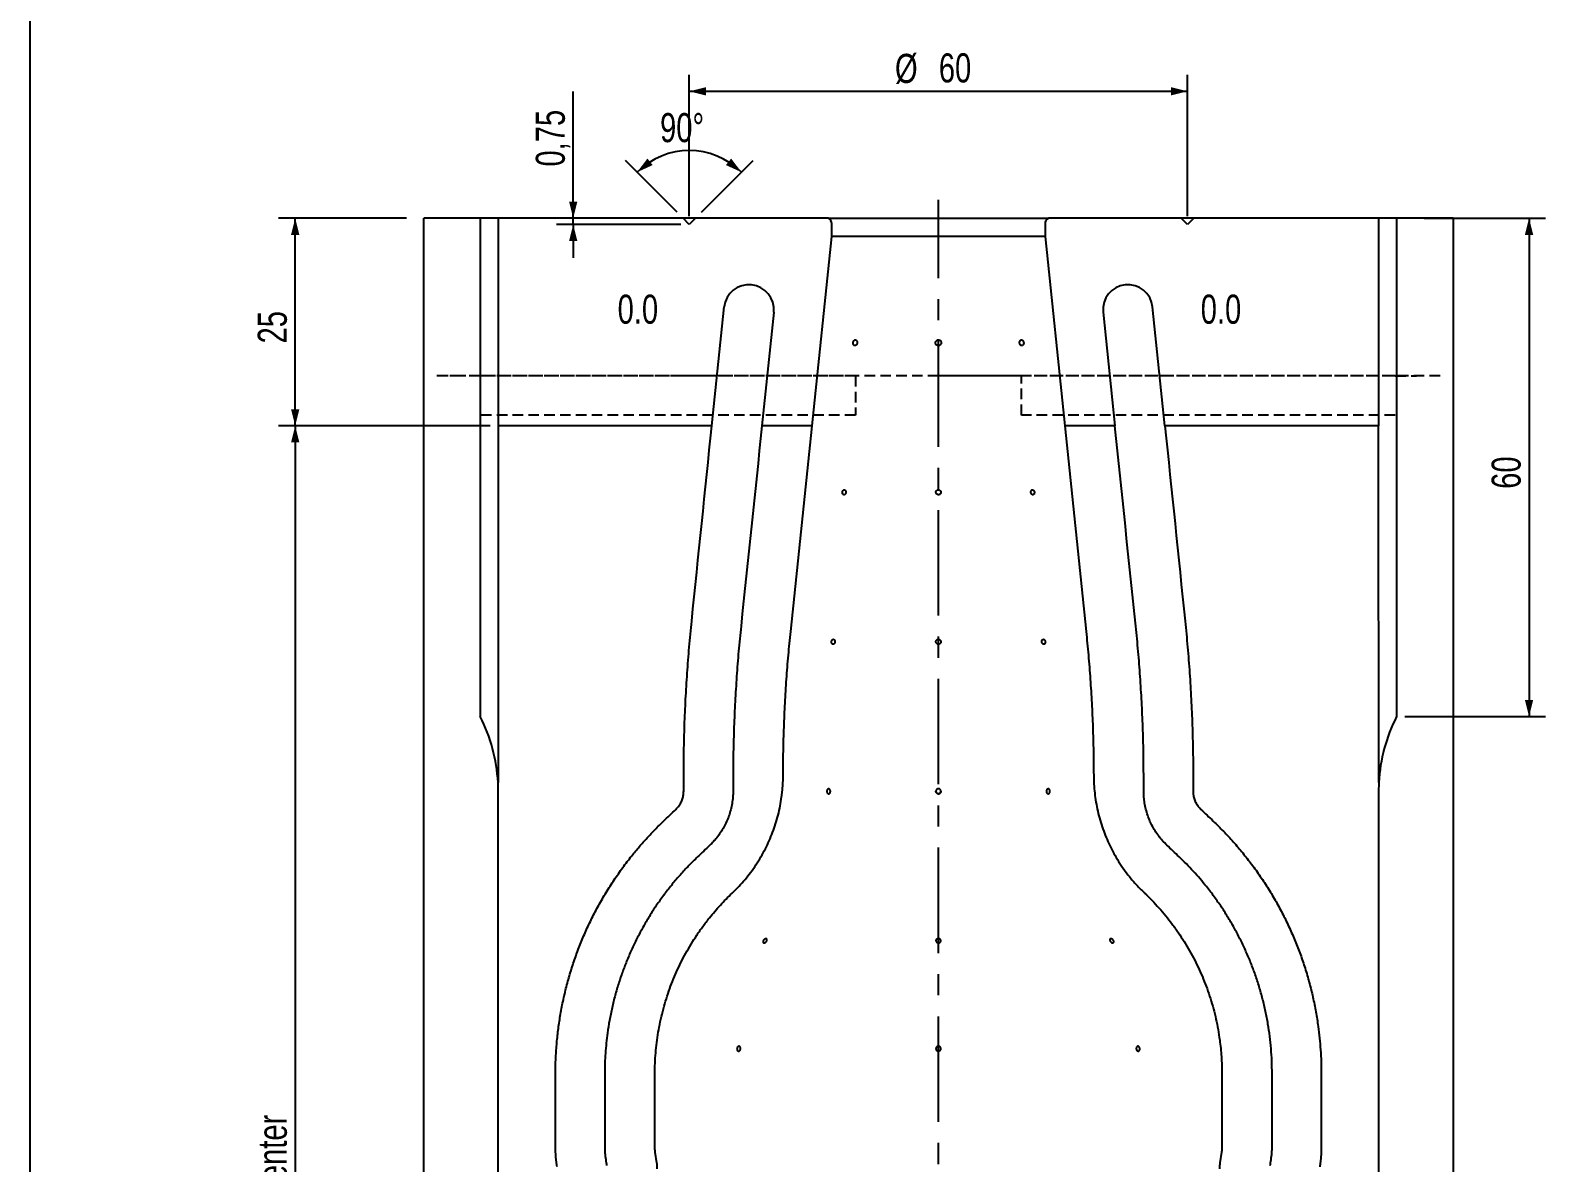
# Model space of a CAD drawing. Header units: millimetres. Extents: x 8 to 872, y 8 to 585.
# Drawn here: x 8 to 190.5, y 316.1 to 452.5 of the extents above; entities that cross this region are included whole.
import ezdxf

# ---------------------------------------------------------------- set-up
doc = ezdxf.new("R2010")
doc.units = ezdxf.units.MM
doc.linetypes.add('CENTERX2', pattern=[20.32, 12.7, -2.54, 2.54, -2.54])
doc.linetypes.add('HIDDEN', pattern=[1.905, 1.27, -0.635])
for name, color, linetype in [('CENTERLINE', 4, 'CENTERX2'), ('DIMENSIONS', 2, 'Continuous'), ('HIDDEN', 3, 'HIDDEN'), ('TEXT', 2, 'Continuous')]:
    doc.layers.add(name, color=color, linetype=linetype)
doc.layers.add('OUTLINE', color=7, linetype='Continuous', lineweight=25)
doc.styles.add('SLDTEXTSTYLE0', font='TXT', dxfattribs={"width": 0.75})
doc.dimstyles.new('SLDDIMSTYLE16', dxfattribs={"dimtxt": 3.5, "dimasz": 2, "dimexe": 0, "dimexo": 0.0625, "dimgap": 0.875, "dimtad": 1, "dimrnd": 1e-09, "dimdsep": 46, "dimtxsty": 'SLDTEXTSTYLE0', "dimsah": 1, "dimcen": 0.09, "dimadec": 0, "dimazin": 2, "dimtfac": 1, "dimtmove": 0, "dimatfit": 0, "dimfxl": 0, "dimfrac": 2, "dimtolj": 1, "dimtzin": 12, "dimarcsym": 0})
doc.dimstyles.new('SLDDIMSTYLE2', dxfattribs={"dimtxt": 3.5, "dimasz": 2, "dimexe": 0, "dimexo": 0.0625, "dimgap": 0.875, "dimtad": 1, "dimrnd": 1e-09, "dimzin": 12, "dimdsep": 46, "dimtxsty": 'SLDTEXTSTYLE0', "dimsah": 1, "dimcen": 0.09, "dimadec": 0, "dimazin": 3, "dimtfac": 1, "dimtofl": 0, "dimtmove": 0, "dimatfit": 3, "dimfxl": 0, "dimfrac": 2, "dimtolj": 1, "dimtzin": 12, "dimarcsym": 0})
doc.dimstyles.new('SLDDIMSTYLE8', dxfattribs={"dimtxt": 3.5, "dimasz": 2, "dimexe": 0, "dimexo": 0.0625, "dimgap": 0.875, "dimtad": 1, "dimdec": 4, "dimzin": 12, "dimdsep": 46, "dimtxsty": 'SLDTEXTSTYLE0', "dimsah": 1, "dimcen": 0.09, "dimazin": 3, "dimtfac": 1, "dimtofl": 0, "dimtmove": 0, "dimatfit": 3, "dimfxl": 0, "dimfrac": 2, "dimtolj": 1, "dimtzin": 12, "dimarcsym": 0})

# ---------------------------------------------------------------- blocks, each defined once
blk = doc.blocks.new('_D_50')
at = {"layer": 'DIMENSIONS'}
for p, q in [((63.36, 404.83), (37.9, 404.83)), ((39.9, 404.83), (39.9, 190.19)), ((63.36, 190.19), (37.9, 190.19))]:
    blk.add_line(p, q, dxfattribs=at)
for points in [[(39.9, 404.83), (39.4, 402.83), (40.4, 402.83)], [(39.9, 190.19), (40.4, 192.19), (39.4, 192.19)]]:
    blk.add_solid(points, dxfattribs=at)
at = {"layer": 'DIMENSIONS', "char_height": 3.5, "attachment_point": 1, "rotation": 90, "style": 'SLDTEXTSTYLE0'}
for s, insert in [('hollow mill 0.20+/-0.02 deep at center', (35.39, 263.45)), ('214,64', (35.39, 246.61))]:
    blk.add_mtext(s, dxfattribs=dict(at, insert=insert))
blk = doc.blocks.new('_D_51')
at = {"layer": 'DIMENSIONS'}
for p, q in [((53.31, 429.83), (37.9, 429.83)), ((39.9, 404.83), (39.9, 429.83)), ((61.73, 404.83), (37.9, 404.83))]:
    blk.add_line(p, q, dxfattribs=at)
for points in [[(39.9, 429.83), (39.4, 427.83), (40.4, 427.83)], [(39.9, 404.83), (40.4, 406.83), (39.4, 406.83)]]:
    blk.add_solid(points, dxfattribs=at)
at = {"layer": 'DIMENSIONS', "insert": (35.39, 414.75), "char_height": 3.5, "attachment_point": 1, "rotation": 90, "style": 'SLDTEXTSTYLE0'}
blk.add_mtext('25', dxfattribs=at)
blk = doc.blocks.new('_D_53')
at = {"layer": 'DIMENSIONS'}
for p, q in [((87.36, 430.08), (87.36, 447.11)), ((147.36, 430.08), (147.36, 447.11)), ((87.36, 445.11), (147.36, 445.11))]:
    blk.add_line(p, q, dxfattribs=at)
for points in [[(87.36, 445.11), (89.36, 444.61), (89.36, 445.61)], [(147.36, 445.11), (145.36, 445.61), (145.36, 444.61)]]:
    blk.add_solid(points, dxfattribs=at)
at = {"layer": 'DIMENSIONS', "char_height": 3.5, "attachment_point": 1, "style": 'SLDTEXTSTYLE0'}
for s, insert in [('%%c', (112.13, 449.62)), ('60', (117.41, 449.68))]:
    blk.add_mtext(s, dxfattribs=dict(at, insert=insert))
blk = doc.blocks.new('_D_54')
at = {"layer": 'DIMENSIONS'}
for p, q in [((73.38, 429.83), (73.38, 445.1)), ((86.36, 429.08), (71.38, 429.08)), ((73.38, 429.08), (73.38, 429.83)), ((73.38, 429.08), (73.38, 425.08))]:
    blk.add_line(p, q, dxfattribs=at)
for points in [[(73.38, 429.83), (73.88, 431.83), (72.88, 431.83)], [(73.38, 429.08), (72.88, 427.08), (73.88, 427.08)]]:
    blk.add_solid(points, dxfattribs=at)
at = {"layer": 'DIMENSIONS', "insert": (68.87, 436.05), "char_height": 3.5, "attachment_point": 1, "rotation": 90, "style": 'SLDTEXTSTYLE0'}
blk.add_mtext('0,75', dxfattribs=at)
blk = doc.blocks.new('_D_55')
at = {"layer": 'DIMENSIONS'}
for p, q in [((85.9, 430.54), (79.66, 436.79)), ((88.82, 430.54), (95.06, 436.79))]:
    blk.add_line(p, q, dxfattribs=at)
blk.add_arc((87.36, 429.08), 8.89, 45, 135, dxfattribs=at)
for points in [[(81.07, 435.37), (82.95, 436.23), (82.32, 437.01)], [(93.65, 435.37), (92.4, 437.01), (91.77, 436.23)]]:
    blk.add_solid(points, dxfattribs=at)
at = {"layer": 'DIMENSIONS', "insert": (83.84, 442.49), "char_height": 3.5, "attachment_point": 1, "style": 'SLDTEXTSTYLE0'}
blk.add_mtext('90°', dxfattribs=at)
blk = doc.blocks.new('_D_56')
at = {"layer": 'DIMENSIONS'}
for p, q in [((175.87, 429.83), (190.49, 429.83)), ((188.49, 429.83), (188.49, 369.83)), ((173.54, 369.83), (190.49, 369.83))]:
    blk.add_line(p, q, dxfattribs=at)
for points in [[(188.49, 429.83), (187.99, 427.83), (188.99, 427.83)], [(188.49, 369.83), (188.99, 371.83), (187.99, 371.83)]]:
    blk.add_solid(points, dxfattribs=at)
at = {"layer": 'DIMENSIONS', "insert": (183.98, 397.25), "char_height": 3.5, "attachment_point": 1, "rotation": 90, "style": 'SLDTEXTSTYLE0'}
blk.add_mtext('60', dxfattribs=at)

msp = doc.modelspace()

# ---------------------------------------------------------------- linework, layer by layer
at = {"layer": 'CENTERLINE'}
msp.add_line((117.35918, 158.46862), (117.35918, 432.05254), dxfattribs=at)
at = {"layer": 'HIDDEN'}
for p, q in [((117.35918, 410.83342), (56.94555, 410.83342)), ((59.79531, 410.83342), (56.94555, 410.83342)), ((62.34819, 410.83342), (59.79051, 410.83342)), ((107.35918, 410.83342), (62.34819, 410.83342)), ((89.62335, 410.83342), (85.08322, 410.83342)), ((107.35918, 410.83342), (107.35918, 406.13342)), ((117.35918, 410.83342), (107.35918, 410.83342)), ((177.77281, 410.83342), (117.35918, 410.83342)), ((127.35918, 410.83342), (117.35918, 410.83342)), ((127.35918, 406.13342), (127.35918, 410.83342)), ((172.37018, 410.83342), (127.35918, 410.83342)), ((172.37018, 410.83342), (174.92786, 410.83342)), ((177.77281, 410.83342), (174.92305, 410.83342)), ((107.35918, 406.13342), (62.34819, 406.13342)), ((172.37018, 406.13342), (127.35918, 406.13342))]:
    msp.add_line(p, q, dxfattribs=at)
at = {"layer": 'OUTLINE'}
for p, q in [((8, 8), (8, 585)), ((55.38411, 155.18876), (55.38411, 429.83342)), ((62.17536, 429.83342), (55.38411, 429.83342)), ((62.17536, 429.83342), (62.17536, 369.83342)), ((64.35918, 429.83342), (62.17536, 429.83342)), ((64.35918, 429.83342), (64.35918, 404.83342)), ((86.60918, 429.83342), (64.35918, 429.83342)), ((87.35918, 429.08342), (86.60918, 429.83342)), ((88.10918, 429.83342), (86.60918, 429.83342)), ((88.10918, 429.83342), (87.35918, 429.08342)), ((104.11376, 429.83342), (88.10918, 429.83342)), ((104.11376, 429.83342), (130.6046, 429.83342)), ((104.50918, 427.64326), (104.50918, 429.14326)), ((130.20918, 429.14326), (130.20918, 427.64326)), ((146.60918, 429.83342), (130.6046, 429.83342)), ((147.35918, 429.08342), (146.60918, 429.83342)), ((148.10918, 429.83342), (146.60918, 429.83342)), ((148.10918, 429.83342), (147.35918, 429.08342)), ((170.35918, 429.83342), (148.10918, 429.83342)), ((170.35918, 429.83342), (170.35918, 404.83342)), ((172.543, 429.83342), (170.35918, 429.83342)), ((172.543, 429.83342), (172.543, 369.83342)), ((179.33425, 429.83342), (172.543, 429.83342)), ((179.33425, 429.83342), (179.33425, 155.18876)), ((102.14036, 404.83342), (104.50918, 427.64326)), ((130.20918, 427.64326), (104.50918, 427.64326)), ((130.20918, 427.64326), (132.578, 404.83342)), ((90.07583, 404.83342), (91.56192, 419.1433)), ((97.52982, 418.52353), (96.10809, 404.83342)), ((137.18854, 418.52353), (138.61027, 404.83342)), ((144.64254, 404.83342), (143.15645, 419.1433)), ((90.07583, 404.83342), (64.35918, 404.83342)), ((102.14036, 404.83342), (96.10809, 404.83342)), ((99.57025, 380.08445), (102.14036, 404.83342)), ((132.578, 404.83342), (135.14811, 380.08445)), ((138.61027, 404.83342), (132.578, 404.83342)), ((170.35918, 404.83342), (144.64254, 404.83342)), ((64.35918, 360.74586), (64.32656, 361.8877)), ((170.3918, 361.8877), (170.35918, 360.74586)), ((64.35918, 224.27632), (64.35918, 360.74586)), ((170.35918, 360.74586), (170.35918, 224.27632)), ((92.51976, 348.5674), (92.59272, 348.63689)), ((142.12564, 348.63689), (142.1986, 348.5674)), ((83.20945, 318.11618), (83.20943, 326.84326)), ((151.50894, 326.84326), (151.50892, 318.11618)), ((83.45414, 316.11205), (83.26477, 317.37448)), ((151.4536, 317.37448), (151.26423, 316.11205))]:
    msp.add_line(p, q, dxfattribs=at)
for centre, radius, start, end in [((103.70918, 429.14326), 0.8, 0, 59.6203388), ((131.00918, 429.14326), 0.8, 120.3796612, 180), ((94.54587, 418.83342), 3, 354.0710419, 174.0710419), ((140.17249, 418.83342), 3, 5.9289581, 185.9289581), ((44.35918, 360.74586), 20, 3.2728978, 27.0249267), ((190.35918, 360.74586), 20, 152.9750733, 176.7271022)]:
    msp.add_arc(centre, radius, start, end, dxfattribs=at)
for centre, major_axis, ratio, start_param, end_param in [((15036.61662, 297.51109), (0, 41136.07923), 0.363970234, 1.568187365, 1.569231359), ((-11002.68988, 297.51109), (4600.12129, 41117.83556), 0.266296277, 4.744209897, 4.744781439), ((11166.58278, 297.51109), (4600.12129, 41117.83556), 0.266296277, 1.597970862, 1.598557397), ((-10931.86442, 297.51109), (-4600.12129, 41117.83556), 0.266296277, 4.684627911, 4.685214445), ((11237.40824, 297.51109), (-4600.12129, 41117.83556), 0.266296277, 1.538403868, 1.53897541), ((-14801.89826, 297.51109), (0, 41136.07923), 0.363970234, 4.713953948, 4.714997942), ((-10935.68251, 297.51109), (0, 41136.07923), 0.267949192, 4.713928558, 4.713968669), ((11115.00088, 297.51109), (0, 41136.07923), 0.267949192, 1.569216638, 1.569256749), ((-10880.28251, 297.51109), (0, 41136.07923), 0.267949192, 4.713928558, 4.713968669), ((11170.40088, 297.51109), (0, 41136.07923), 0.267949192, 1.569216638, 1.569256749), ((-15960.88506, 297.51109), (45492.85232, 40332.37761), 0.177868482, 4.911838834, 4.911873213), ((16195.60343, 297.51109), (45492.85232, -40332.37761), 0.177868482, 4.512904748, 4.512939126), ((16012.60586, 297.51109), (45492.85232, 40332.37761), 0.177868482, 1.767412616, 1.767446976), ((-15777.88749, 297.51109), (45492.85232, -40332.37761), 0.177868482, 1.374145678, 1.374180037), ((-10951.13251, 297.51109), (0, 41136.07923), 0.267949192, 4.712889881, 4.713102033), ((11099.55088, 297.51109), (0, 41136.07923), 0.267949192, 1.570083274, 1.570295426), ((-10864.83251, 297.51109), (0, 41136.07923), 0.267949192, 4.712889881, 4.713102033), ((11185.85088, 297.51109), (0, 41136.07923), 0.267949192, 1.570083274, 1.570295426), ((11225.83016, 297.51109), (-6640.75917, 41098.55189), 0.264535258, 1.527617265, 1.527634507), ((-10991.11179, 297.51109), (6640.75917, 41098.55189), 0.264535258, 4.7555508, 4.755568042)]:
    msp.add_ellipse(centre, major_axis=major_axis, ratio=ratio, start_param=start_param, end_param=end_param, dxfattribs=at)
for points, knots in [([(107.30662, 414.48529), (107.3348, 414.48913), (107.39115, 414.4968), (107.47058, 414.55665), (107.53444, 414.64485), (107.57552, 414.75508), (107.58883, 414.87397), (107.57288, 414.98839), (107.52964, 415.08534), (107.46432, 415.1539), (107.3846, 415.18625), (107.29967, 415.17871), (107.21906, 415.13218), (107.15159, 415.05191), (107.10451, 414.947), (107.08285, 414.82931), (107.08893, 414.71219), (107.12219, 414.60862), (107.1792, 414.53094), (107.24456, 414.49081), (107.28935, 414.48683), (107.30662, 414.48529)], [0, 0, 0, 0, 0.053677662, 0.107354898, 0.16104334, 0.214735839, 0.268419441, 0.322090814, 0.375768454, 0.429460652, 0.483152826, 0.536830732, 0.590502138, 0.644185192, 0.697877259, 0.751565674, 0.805240875, 0.858913105, 0.912601769, 0.966295915, 1, 1, 1, 1]), ([(117.59118, 414.57257), (117.61809, 414.60135), (117.6719, 414.6589), (117.71034, 414.7728), (117.71107, 414.89147), (117.67164, 415.00418), (117.59714, 415.09753), (117.49576, 415.16112), (117.37899, 415.18768), (117.26, 415.1742), (117.15221, 415.12222), (117.06772, 415.03765), (117.01608, 414.93004), (117.00313, 414.81158), (117.03031, 414.69565), (117.09455, 414.59527), (117.1886, 414.52174), (117.30201, 414.48316), (117.42142, 414.48437), (117.52126, 414.51849), (117.57172, 414.55752), (117.59118, 414.57257)], [0, 0, 0, 0, 0.05368825, 0.107380618, 0.161061711, 0.2147311, 0.268412986, 0.322105022, 0.375795331, 0.429471326, 0.483143778, 0.536827231, 0.5905226, 0.644209264, 0.697880311, 0.751556436, 0.805245534, 0.858938847, 0.912618994, 0.966290781, 1, 1, 1, 1]), ([(127.59554, 414.61983), (127.60767, 414.65307), (127.63194, 414.71956), (127.63455, 414.83862), (127.61123, 414.9554), (127.56232, 415.05893), (127.49362, 415.13693), (127.41234, 415.18069), (127.32747, 415.18518), (127.24854, 415.14994), (127.18464, 415.07894), (127.14329, 414.98026), (127.12952, 414.86503), (127.14502, 414.7463), (127.18799, 414.63745), (127.25335, 414.55067), (127.33335, 414.49574), (127.4188, 414.4787), (127.4995, 414.50187), (127.55971, 414.55377), (127.58557, 414.60143), (127.59554, 414.61983)], [0, 0, 0, 0, 0.053681923, 0.10736775, 0.161042042, 0.214713669, 0.268402805, 0.322096718, 0.37577967, 0.429450076, 0.483129854, 0.536819524, 0.590511728, 0.644188771, 0.697860455, 0.751545089, 0.805238304, 0.858925376, 0.912598851, 0.966272559, 1, 1, 1, 1]), ([(106.03229, 397.13181), (106.00825, 397.12851), (105.96015, 397.1219), (105.8935, 397.07038), (105.84036, 396.99454), (105.80631, 396.89988), (105.79507, 396.79795), (105.80787, 396.7), (105.8434, 396.61712), (105.89788, 396.5586), (105.96536, 396.53101), (106.03837, 396.53745), (106.10863, 396.57718), (106.16808, 396.64577), (106.20978, 396.73551), (106.22884, 396.83632), (106.22304, 396.93679), (106.19311, 397.02576), (106.14263, 397.09256), (106.0856, 397.12707), (106.04712, 397.13049), (106.03229, 397.13181)], [0, 0, 0, 0, 0.0536824181, 0.1073650211, 0.1610532171, 0.2147448564, 0.2684315543, 0.3221089344, 0.3757914185, 0.4294810047, 0.4831716776, 0.5368542016, 0.5905328595, 0.6442183365, 0.6979110302, 0.7516000545, 0.8052805671, 0.8589590875, 0.9126472755, 0.9663389747, 1, 1, 1, 1]), ([(117.5704, 396.62137), (117.59202, 396.6473), (117.63526, 396.69917), (117.66262, 396.79852), (117.65747, 396.90012), (117.61826, 396.99469), (117.54995, 397.07096), (117.46011, 397.12046), (117.35889, 397.13753), (117.25771, 397.12026), (117.16797, 397.07061), (117.09979, 396.99418), (117.06084, 396.89964), (117.05553, 396.79765), (117.08444, 396.69975), (117.14433, 396.61691), (117.22842, 396.55848), (117.32735, 396.53093), (117.42949, 396.53771), (117.51323, 396.57174), (117.55449, 396.60756), (117.5704, 396.62137)], [0, 0, 0, 0, 0.053687466, 0.107378205, 0.161059498, 0.214740699, 0.268424112, 0.322115177, 0.375803475, 0.429483538, 0.48316249, 0.536852082, 0.590544086, 0.64422813, 0.697907534, 0.751591373, 0.805281648, 0.85897135, 0.912653845, 0.966332425, 1, 1, 1, 1]), ([(128.90961, 396.7142), (128.91448, 396.74627), (128.92423, 396.81039), (128.90864, 396.91282), (128.87225, 397.00535), (128.81693, 397.07878), (128.74921, 397.12444), (128.67642, 397.13726), (128.60675, 397.11575), (128.54813, 397.06237), (128.50736, 396.98315), (128.48928, 396.88706), (128.49607, 396.78495), (128.52696, 396.68835), (128.57833, 396.60812), (128.64418, 396.55325), (128.71686, 396.52991), (128.78816, 396.5407), (128.84968, 396.58457), (128.89049, 396.64701), (128.90429, 396.69551), (128.90961, 396.7142)], [0, 0, 0, 0, 0.053681683, 0.107360355, 0.161039348, 0.214727061, 0.268417932, 0.322105773, 0.375785506, 0.429465831, 0.48315427, 0.536845375, 0.5905321, 0.644208018, 0.697891567, 0.751581937, 0.805273299, 0.8589547, 0.912632993, 0.966320787, 1, 1, 1, 1]), ([(86.68294, 362.49326), (86.6877, 363.53975), (86.6972, 365.6328), (86.78, 368.77143), (86.91273, 371.91105), (87.1018, 375.05058), (87.34104, 378.1896), (87.54629, 380.27821), (87.64891, 381.32248)], [0, 0, 0, 0, 0.166439995, 0.332892113, 0.499332105, 0.66621712, 0.833114964, 1, 1, 1, 1]), ([(93.58737, 380.70577), (93.48727, 379.69846), (93.28708, 377.68377), (93.05298, 374.65578), (92.86692, 371.62183), (92.7352, 368.58231), (92.65191, 365.53826), (92.64092, 363.50824), (92.63542, 362.49326)], [0, 0, 0, 0, 0.166439167, 0.332890203, 0.499328844, 0.666215106, 0.833113922, 1, 1, 1, 1]), ([(98.6596, 362.76213), (98.66583, 363.72495), (98.67828, 365.65064), (98.75913, 368.53821), (98.88528, 371.42658), (99.06252, 374.31478), (99.28526, 377.20242), (99.47526, 379.1238), (99.57025, 380.08445)], [0, 0, 0, 0, 0.166446183, 0.332904345, 0.499350208, 0.666229406, 0.833120562, 1, 1, 1, 1]), ([(135.14811, 380.08445), (135.24287, 379.12629), (135.4324, 377.2099), (135.65476, 374.32977), (135.83217, 371.44409), (135.95874, 368.55324), (136.04, 365.65816), (136.05251, 363.72745), (136.05876, 362.76213)], [0, 0, 0, 0, 0.166446347, 0.332904697, 0.499350577, 0.666229586, 0.833120983, 1, 1, 1, 1]), ([(142.08294, 362.49326), (142.07748, 363.50552), (142.06654, 365.5301), (141.9837, 368.56599), (141.85244, 371.60281), (141.66656, 374.6395), (141.43205, 377.67565), (141.23135, 379.69575), (141.131, 380.70577)], [0, 0, 0, 0, 0.166438874, 0.332890081, 0.49932874, 0.666215004, 0.833113643, 1, 1, 1, 1]), ([(147.06945, 381.32248), (147.17182, 380.281), (147.37655, 378.19796), (147.61537, 375.06734), (147.80463, 371.93062), (147.93784, 368.78822), (148.02108, 365.6412), (148.03064, 363.54255), (148.03542, 362.49326)], [0, 0, 0, 0, 0.166439831, 0.332892066, 0.499331869, 0.66621707, 0.83311479, 1, 1, 1, 1]), ([(104.83002, 378.62393), (104.84702, 378.65019), (104.88101, 378.7027), (104.90647, 378.80251), (104.90869, 378.90411), (104.88603, 378.99818), (104.84155, 379.07353), (104.78036, 379.1218), (104.70952, 379.13748), (104.63708, 379.11881), (104.57114, 379.0679), (104.51897, 378.99051), (104.48627, 378.89538), (104.4766, 378.79326), (104.49104, 378.69567), (104.52808, 378.61359), (104.58368, 378.55627), (104.65183, 378.53004), (104.72463, 378.53826), (104.78626, 378.57348), (104.81785, 378.6099), (104.83002, 378.62393)], [0, 0, 0, 0, 0.05368805, 0.10737722, 0.161060632, 0.214742935, 0.268430298, 0.322121834, 0.375809987, 0.429491795, 0.483173825, 0.536861863, 0.590552029, 0.64424146, 0.697924913, 0.751607413, 0.805295705, 0.85898623, 0.91267135, 0.96635504, 1, 1, 1, 1]), ([(117.54005, 378.59485), (117.56496, 378.61771), (117.61479, 378.66341), (117.65525, 378.75831), (117.6638, 378.85974), (117.63762, 378.95871), (117.58015, 379.0434), (117.49774, 379.10443), (117.39972, 379.13482), (117.29713, 379.13117), (117.20154, 379.09389), (117.12372, 379.02717), (117.07243, 378.93858), (117.05348, 378.83812), (117.06899, 378.73714), (117.11722, 378.64699), (117.1927, 378.57786), (117.28704, 378.53738), (117.38918, 378.53057), (117.47675, 378.55322), (117.52244, 378.58328), (117.54005, 378.59485)], [0, 0, 0, 0, 0.053688407, 0.107377729, 0.161062789, 0.214746764, 0.268430529, 0.322121761, 0.375811301, 0.429495351, 0.4831755, 0.536861317, 0.590552248, 0.644241515, 0.697928655, 0.751611514, 0.805297879, 0.858987416, 0.912674341, 0.966357741, 1, 1, 1, 1]), ([(130.19451, 378.62942), (130.20706, 378.65621), (130.23216, 378.70978), (130.2416, 378.81021), (130.22833, 378.91161), (130.19206, 379.00463), (130.13723, 379.0782), (130.06969, 379.12417), (129.99695, 379.13727), (129.92716, 379.11605), (129.86825, 379.0629), (129.82704, 378.98383), (129.80834, 378.88778), (129.81439, 378.7856), (129.8445, 378.68881), (129.89518, 378.60831), (129.9605, 378.55315), (130.03305, 378.52944), (130.10417, 378.54024), (130.15946, 378.57755), (130.18476, 378.61499), (130.19451, 378.62942)], [0, 0, 0, 0, 0.053688183, 0.107375603, 0.161058752, 0.214739161, 0.268428528, 0.322119472, 0.375807513, 0.429488946, 0.483171694, 0.536859051, 0.590552828, 0.644237807, 0.697923045, 0.751605906, 0.805295336, 0.85898537, 0.912670077, 0.966353601, 1, 1, 1, 1]), ([(92.59271, 348.63687), (92.85016, 348.89009), (93.36527, 349.39673), (94.08301, 350.2093), (94.76444, 351.06549), (95.40161, 351.96827), (95.99223, 352.91447), (96.52302, 353.88356), (96.99364, 354.87157), (97.40499, 355.87435), (97.76377, 356.90824), (98.0664, 357.97091), (98.31046, 359.05927), (98.46699, 360.00721), (98.56219, 360.80705), (98.61728, 361.45653), (98.65226, 362.10847), (98.65716, 362.54426), (98.6596, 362.76215)], [0, 0, 0, 0, 0.068558208, 0.137168926, 0.205727139, 0.276276446, 0.346883597, 0.417433013, 0.485989893, 0.554599891, 0.623156949, 0.693705468, 0.764311235, 0.834859809, 0.876052624, 0.917245808, 0.958622585, 1, 1, 1, 1]), ([(136.05876, 362.76215), (136.06514, 362.40111), (136.07791, 361.67874), (136.17303, 360.59877), (136.32477, 359.51511), (136.54078, 358.43147), (136.82033, 357.3517), (137.15768, 356.29954), (137.55016, 355.278), (137.99417, 354.28928), (138.49692, 353.31726), (139.05922, 352.36614), (139.68045, 351.43981), (140.26014, 350.6736), (140.77467, 350.05382), (141.20782, 349.56663), (141.65659, 349.09233), (141.9693, 348.78869), (142.12565, 348.63687)], [0, 0, 0, 0, 0.068556685, 0.137165677, 0.205722162, 0.276269673, 0.346875029, 0.417422983, 0.485978366, 0.554586314, 0.623141718, 0.693688239, 0.764292517, 0.834839118, 0.876037314, 0.917235398, 0.958617627, 1, 1, 1, 1]), ([(85.74562, 358.6525), (85.85912, 358.77081), (86.03098, 358.94996), (86.21854, 359.22457), (86.3864, 359.51539), (86.51779, 359.82875), (86.60836, 360.15651), (86.6688, 360.46813), (86.67792, 360.69885), (86.68363, 360.84327)], [0, 0, 0, 0, 0.200461335, 0.303547997, 0.406634857, 0.61183872, 0.717511422, 0.823187321, 1, 1, 1, 1]), ([(92.63473, 360.84327), (92.62863, 360.59455), (92.61641, 360.09712), (92.51894, 359.34895), (92.36146, 358.6043), (92.14001, 357.87579), (91.86071, 357.17538), (91.52436, 356.50048), (91.12851, 355.85003), (90.70604, 355.27462), (90.27816, 354.77189), (89.99124, 354.48789), (89.84746, 354.34557)], [0, 0, 0, 0, 0.1026755771, 0.2053512296, 0.3110096703, 0.4166678171, 0.5193502422, 0.6220318284, 0.7276978972, 0.8333629046, 0.9164920886, 1, 1, 1, 1]), ([(103.92597, 360.84327), (103.92746, 360.80945), (103.93043, 360.74183), (103.96366, 360.65042), (104.01449, 360.57969), (104.07973, 360.53751), (104.15179, 360.52872), (104.22272, 360.55426), (104.28443, 360.61124), (104.32916, 360.69322), (104.34905, 360.77528), (104.34978, 360.8261), (104.35002, 360.84327)], [0, 0, 0, 0, 0.105119075, 0.210234684, 0.315395362, 0.420592205, 0.525742852, 0.63083908, 0.735953103, 0.84113252, 0.946325075, 1, 1, 1, 1]), ([(104.35, 360.84339), (104.34733, 360.87367), (104.34171, 360.93753), (104.30591, 361.02435), (104.25146, 361.09264), (104.1838, 361.13168), (104.11127, 361.13712), (104.04193, 361.10831), (103.98347, 361.0485), (103.94249, 360.96452), (103.92786, 360.89144), (103.92626, 360.85077), (103.92598, 360.84362)], [0, 0, 0, 0, 0.0989263463, 0.2086277472, 0.3183446447, 0.428064106, 0.537776299, 0.6474782311, 0.7571823823, 0.8669015273, 0.976620456, 1, 1, 1, 1]), ([(117.65902, 360.84327), (117.65531, 360.87359), (117.6475, 360.93749), (117.59758, 361.02435), (117.52142, 361.09264), (117.42634, 361.13168), (117.32386, 361.13712), (117.22534, 361.10831), (117.14185, 361.0485), (117.0831, 360.96452), (117.06202, 360.89132), (117.05975, 360.85053), (117.05934, 360.84327)], [0, 0, 0, 0, 0.09901082, 0.208654664, 0.318313329, 0.427975618, 0.537629538, 0.647273536, 0.756920327, 0.866582231, 0.97624348, 1, 1, 1, 1]), ([(117.05934, 360.84327), (117.06155, 360.80945), (117.06596, 360.74183), (117.11466, 360.65042), (117.1885, 360.57969), (117.28224, 360.53751), (117.38448, 360.52872), (117.48385, 360.55426), (117.56929, 360.61124), (117.63063, 360.69321), (117.65774, 360.77528), (117.6587, 360.82609), (117.65902, 360.84327)], [0, 0, 0, 0, 0.105118985, 0.2102346835, 0.3153952524, 0.4205914366, 0.5257426803, 0.6308384056, 0.7359524279, 0.8411320726, 0.9463173533, 1, 1, 1, 1]), ([(117.35918, 360.53427), (117.32568, 360.53755), (117.25867, 360.5441), (117.16917, 360.59512), (117.10205, 360.67015), (117.0633, 360.75443), (117.06289, 360.81102), (117.06272, 360.8345)], [0, 0, 0, 0, 0.211739269, 0.423468899, 0.635471175, 0.848759399, 1, 1, 1, 1]), ([(117.65848, 360.83438), (117.65556, 360.80107), (117.64966, 360.73364), (117.59756, 360.64303), (117.52053, 360.57477), (117.43618, 360.53925), (117.38089, 360.53568), (117.35918, 360.53427)], [0, 0, 0, 0, 0.214521758, 0.434230611, 0.649576782, 0.862379052, 1, 1, 1, 1]), ([(130.36834, 360.84327), (130.36998, 360.80945), (130.37324, 360.74183), (130.40889, 360.65042), (130.46249, 360.57969), (130.52982, 360.53751), (130.60235, 360.52873), (130.67195, 360.55426), (130.73107, 360.61124), (130.77311, 360.69322), (130.79155, 360.77528), (130.79218, 360.82609), (130.79239, 360.84327)], [0, 0, 0, 0, 0.105118904, 0.210235039, 0.315395585, 0.420592181, 0.525741874, 0.630839215, 0.735952693, 0.841131868, 0.946317352, 1, 1, 1, 1]), ([(130.79239, 360.84362), (130.7898, 360.87382), (130.78434, 360.9376), (130.7496, 361.02435), (130.69635, 361.09264), (130.62955, 361.13168), (130.55715, 361.13712), (130.48715, 361.10831), (130.42754, 361.0485), (130.38543, 360.96452), (130.37029, 360.89136), (130.36866, 360.85061), (130.36836, 360.84339)], [0, 0, 0, 0, 0.09867716, 0.208378805, 0.318094922, 0.427814807, 0.53752525, 0.647227298, 0.756931274, 0.866650518, 0.976369032, 1, 1, 1, 1]), ([(144.8709, 354.34557), (144.69647, 354.51975), (144.3476, 354.86812), (143.87642, 355.44831), (143.4483, 356.06882), (143.07368, 356.72596), (142.75752, 357.40778), (142.49805, 358.11579), (142.29723, 358.85024), (142.16835, 359.55715), (142.0963, 360.22302), (142.08786, 360.63619), (142.08363, 360.84327)], [0, 0, 0, 0, 0.101735581, 0.203470309, 0.308105033, 0.412738838, 0.515417855, 0.618097647, 0.72375976, 0.829421824, 0.914507699, 1, 1, 1, 1]), ([(148.03473, 360.84327), (148.04237, 360.67563), (148.05394, 360.42167), (148.12657, 360.08887), (148.22461, 359.76332), (148.36403, 359.45116), (148.54103, 359.16081), (148.7222, 358.91002), (148.87758, 358.75032), (148.97274, 358.6525)], [0, 0, 0, 0, 0.205163181, 0.310815316, 0.416467045, 0.621667782, 0.727340809, 0.83301263, 1, 1, 1, 1]), ([(71.24389, 326.84326), (71.2508, 327.42461), (71.26462, 328.5878), (71.3773, 330.32982), (71.55678, 332.06586), (71.81193, 333.80912), (72.14357, 335.55667), (72.55363, 337.30542), (73.03779, 339.03511), (73.58998, 340.72599), (74.20745, 342.37605), (74.88651, 343.98397), (75.63156, 345.56239), (76.44909, 347.12305), (77.3406, 348.6623), (78.30641, 350.17676), (79.33584, 351.64871), (80.34961, 352.9737), (81.33157, 354.16032), (82.27047, 355.21892), (83.2437, 356.24928), (83.92225, 356.90863), (84.26152, 357.2383)], [0, 0, 0, 0, 0.051315781, 0.102675899, 0.154035918, 0.205351737, 0.258157507, 0.311011732, 0.363865887, 0.416671707, 0.467988154, 0.519348974, 0.570709925, 0.622026315, 0.674833229, 0.727688448, 0.780543648, 0.833350511, 0.874917944, 0.916485446, 0.958242804, 1, 1, 1, 1]), ([(150.45684, 357.2383), (150.87205, 356.833), (151.70282, 356.02204), (152.88378, 354.74119), (154.01452, 353.41627), (155.09845, 352.03186), (156.13289, 350.58934), (157.11432, 349.08949), (158.03111, 347.54928), (158.87372, 345.98568), (159.64244, 344.40196), (160.3387, 342.80163), (160.96811, 341.17386), (161.5347, 339.50585), (162.03479, 337.79903), (162.46572, 336.05551), (162.82202, 334.29522), (163.08311, 332.64504), (163.266, 331.11067), (163.38566, 329.69311), (163.46073, 328.2701), (163.46989, 327.31887), (163.47447, 326.84326)], [0, 0, 0, 0, 0.051214013, 0.102472143, 0.153730341, 0.204944319, 0.257639704, 0.310383252, 0.363126757, 0.41582222, 0.467132743, 0.518487695, 0.569842666, 0.621153171, 0.67395345, 0.726802079, 0.779650777, 0.832451077, 0.87424181, 0.916032633, 0.95801636, 1, 1, 1, 1]), ([(88.36262, 352.93215), (88.00609, 352.58448), (87.2927, 351.88883), (86.27854, 350.79007), (85.30744, 349.65349), (84.37648, 348.46583), (83.48795, 347.2283), (82.64489, 345.94154), (81.85727, 344.62013), (81.13323, 343.27849), (80.47256, 341.91945), (79.87402, 340.54599), (79.33287, 339.14892), (78.84564, 337.71728), (78.41548, 336.25229), (78.04469, 334.75573), (77.73798, 333.24475), (77.513, 331.82788), (77.35522, 330.51001), (77.25181, 329.292), (77.18676, 328.06929), (77.17857, 327.25194), (77.17447, 326.84326)], [0, 0, 0, 0, 0.0511991806, 0.1024424915, 0.1536857488, 0.2048848817, 0.2575642182, 0.3102915257, 0.3630189258, 0.4156981577, 0.4670057042, 0.5183575872, 0.5697095642, 0.6210170117, 0.6738147677, 0.7266609108, 0.7795069401, 0.832304602, 0.8741317116, 0.9159588308, 0.9579793577, 1, 1, 1, 1]), ([(157.54389, 326.84326), (157.53777, 327.34221), (157.52553, 328.34055), (157.42825, 329.83565), (157.27362, 331.32559), (157.05406, 332.8217), (156.76883, 334.32147), (156.41631, 335.82224), (156.00019, 337.30663), (155.5257, 338.7577), (154.99519, 340.1737), (154.41185, 341.55352), (153.77187, 342.90799), (153.06971, 344.24721), (152.30407, 345.56802), (151.47467, 346.86754), (150.5907, 348.13056), (149.71982, 349.26799), (148.87581, 350.28716), (148.06827, 351.1969), (147.23119, 352.08233), (146.64756, 352.64887), (146.35574, 352.93215)], [0, 0, 0, 0, 0.051301655, 0.102647693, 0.153993668, 0.205295256, 0.258086662, 0.310926375, 0.363766047, 0.416557456, 0.467859922, 0.519206741, 0.570553451, 0.621855873, 0.674647992, 0.727488284, 0.780328592, 0.833120615, 0.87474516, 0.916369736, 0.958184851, 1, 1, 1, 1]), ([(83.20943, 326.84326), (83.21444, 327.25874), (83.22448, 328.09006), (83.30524, 329.33505), (83.43375, 330.57575), (83.61634, 331.82161), (83.8536, 333.07051), (84.1469, 334.32027), (84.49316, 335.5564), (84.88803, 336.76478), (85.32956, 337.94398), (85.81509, 339.09306), (86.34778, 340.22104), (86.93227, 341.33632), (87.56961, 342.4363), (88.26006, 343.51855), (88.99596, 344.57041), (89.72084, 345.5175), (90.42321, 346.36595), (91.09504, 347.12311), (91.79144, 347.86006), (92.27699, 348.33162), (92.51976, 348.5674)], [0, 0, 0, 0, 0.051307412, 0.102659145, 0.154010823, 0.205318223, 0.258115332, 0.310960854, 0.363806545, 0.416603758, 0.467911999, 0.519264799, 0.570617417, 0.621925735, 0.674723986, 0.727570632, 0.780417291, 0.833215621, 0.874816525, 0.916417507, 0.958208754, 1, 1, 1, 1]), ([(142.1986, 348.5674), (142.49601, 348.27724), (143.09106, 347.69665), (143.9369, 346.77956), (144.74671, 345.83086), (145.52295, 344.83944), (146.26369, 343.80632), (146.96641, 342.73204), (147.62273, 341.62881), (148.22544, 340.50951), (148.77484, 339.37655), (149.27209, 338.2325), (149.72153, 337.06883), (150.12606, 335.87643), (150.48304, 334.6563), (150.79058, 333.40995), (151.04476, 332.15163), (151.23067, 330.97354), (151.36067, 329.87978), (151.44564, 328.87108), (151.49901, 327.85852), (151.50563, 327.18168), (151.50894, 326.84326)], [0, 0, 0, 0, 0.051306922, 0.102658108, 0.154009346, 0.205316242, 0.258112974, 0.310957993, 0.363803103, 0.416599724, 0.46790806, 0.519260693, 0.57061339, 0.621921699, 0.674719929, 0.727566526, 0.780413191, 0.833211402, 0.874813414, 0.916415363, 0.958207676, 1, 1, 1, 1]), ([(96.36377, 342.57879), (96.34117, 342.58159), (96.29595, 342.58721), (96.25191, 342.63101), (96.2323, 342.69548), (96.24051, 342.77597), (96.27531, 342.86268), (96.33287, 342.94603), (96.40665, 343.01658), (96.48835, 343.0664), (96.56872, 343.08988), (96.63871, 343.08438), (96.69042, 343.05052), (96.71804, 342.99211), (96.71846, 342.91572), (96.69165, 342.82994), (96.64065, 342.74449), (96.57113, 342.66884), (96.4912, 342.61209), (96.41909, 342.58281), (96.37915, 342.5799), (96.36377, 342.57879)], [0, 0, 0, 0, 0.053688047, 0.107377712, 0.16106583, 0.214754662, 0.268443319, 0.322131395, 0.375821582, 0.429509519, 0.483198371, 0.536887442, 0.590574863, 0.644264252, 0.697953076, 0.75164129, 0.805330591, 0.859018934, 0.912707943, 0.96639657, 1, 1, 1, 1]), ([(138.48176, 342.7237), (138.48033, 342.69911), (138.47747, 342.64995), (138.43932, 342.60009), (138.38084, 342.57559), (138.30616, 342.58032), (138.22437, 342.61346), (138.14448, 342.67134), (138.07555, 342.7474), (138.02531, 342.83306), (137.99944, 342.91866), (138.00085, 342.99455), (138.0294, 343.05218), (138.08188, 343.08507), (138.15238, 343.08953), (138.23297, 343.06505), (138.31452, 343.01439), (138.38795, 342.94319), (138.44446, 342.85973), (138.4752, 342.78329), (138.47994, 342.74026), (138.48176, 342.7237)], [0, 0, 0, 0, 0.053689075, 0.107378053, 0.161066426, 0.214754857, 0.268444582, 0.322131097, 0.375820959, 0.429509417, 0.483198431, 0.536887176, 0.590576357, 0.644264713, 0.697953129, 0.751642122, 0.805331523, 0.859018998, 0.91270756, 0.966397725, 1, 1, 1, 1]), ([(117.59105, 342.67162), (117.56708, 342.65132), (117.51914, 342.61074), (117.42219, 342.57976), (117.32002, 342.576), (117.22176, 342.60155), (117.13912, 342.65308), (117.08126, 342.72488), (117.05475, 342.80882), (117.06255, 342.89542), (117.1038, 342.97493), (117.17384, 343.0384), (117.26477, 343.07868), (117.36635, 343.09124), (117.46712, 343.07467), (117.55573, 343.03082), (117.62215, 342.96467), (117.65902, 342.88353), (117.66173, 342.79695), (117.63542, 342.7237), (117.60338, 342.68609), (117.59105, 342.67162)], [0, 0, 0, 0, 0.053688302, 0.107376903, 0.161065545, 0.214754102, 0.268443514, 0.322131655, 0.375821326, 0.429509851, 0.483197522, 0.536885807, 0.590575261, 0.64426395, 0.697952508, 0.751641661, 0.80532936, 0.859019202, 0.912706981, 0.966396105, 1, 1, 1, 1]), ([(93.40577, 329.57466), (93.38296, 329.56076), (93.33734, 329.53294), (93.26406, 329.5329), (93.19757, 329.56463), (93.14447, 329.62722), (93.11099, 329.71288), (93.10087, 329.81215), (93.11527, 329.9138), (93.15255, 330.00636), (93.20851, 330.07941), (93.27682, 330.12471), (93.34976, 330.13716), (93.41911, 330.11535), (93.47706, 330.06174), (93.51709, 329.98237), (93.53469, 329.88622), (93.52792, 329.78397), (93.4974, 329.68773), (93.4534, 329.61638), (93.41901, 329.58626), (93.40577, 329.57466)], [0, 0, 0, 0, 0.05368808, 0.107376932, 0.161065704, 0.214754609, 0.268442584, 0.322132766, 0.375820089, 0.429508965, 0.483197684, 0.536886954, 0.590575778, 0.644264172, 0.697952224, 0.751641637, 0.805329132, 0.859018501, 0.912708218, 0.966396446, 1, 1, 1, 1]), ([(117.58178, 329.63316), (117.5567, 329.61046), (117.50655, 329.56507), (117.40797, 329.53327), (117.30571, 329.53368), (117.20898, 329.5683), (117.12932, 329.63268), (117.07554, 329.71971), (117.05375, 329.81953), (117.06639, 329.9209), (117.11204, 330.01239), (117.18556, 330.08369), (117.27865, 330.12675), (117.38081, 330.13673), (117.48055, 330.1125), (117.5666, 330.05679), (117.62924, 329.9759), (117.66153, 329.87884), (117.65939, 329.777), (117.62901, 329.69222), (117.59491, 329.64957), (117.58178, 329.63316)], [0, 0, 0, 0, 0.053689635, 0.107378184, 0.161066628, 0.214755219, 0.268444924, 0.322132615, 0.375822011, 0.429510643, 0.48319875, 0.536888211, 0.590576022, 0.644264829, 0.697953564, 0.751642432, 0.805331259, 0.859019468, 0.912708481, 0.966397956, 1, 1, 1, 1]), ([(141.5945, 329.68383), (141.58246, 329.65642), (141.55836, 329.60161), (141.49853, 329.55003), (141.42921, 329.52917), (141.35623, 329.54293), (141.28833, 329.58933), (141.23304, 329.66327), (141.1966, 329.75636), (141.18309, 329.85812), (141.19405, 329.95708), (141.22824, 330.04209), (141.28182, 330.10354), (141.34877, 330.13453), (141.42154, 330.13156), (141.49194, 330.09496), (141.55199, 330.02888), (141.59502, 329.94067), (141.61575, 329.84063), (141.61363, 329.75141), (141.59982, 329.70261), (141.5945, 329.68383)], [0, 0, 0, 0, 0.053689333, 0.107378532, 0.161066686, 0.214755507, 0.268444811, 0.322133029, 0.375820941, 0.429509931, 0.483198149, 0.536888188, 0.590576211, 0.644265266, 0.697954039, 0.751642377, 0.805331073, 0.859019761, 0.912710027, 0.966397259, 1, 1, 1, 1]), ([(71.43331, 315.5998), (71.40435, 315.8077), (71.34644, 316.2235), (71.28929, 316.85191), (71.25216, 317.48299), (71.24759, 317.90511), (71.24531, 318.11618)], [0, 0, 0, 0, 0.2493063961, 0.4986131893, 0.7493069431, 1, 1, 1, 1]), ([(77.17305, 318.11618), (77.1781, 317.84295), (77.18821, 317.29497), (77.2593, 316.75152), (77.29494, 316.47904)], [0, 0, 0, 0, 0.498613192, 1, 1, 1, 1]), ([(83.26477, 317.37448), (83.24868, 317.49723), (83.21642, 317.74344), (83.21178, 317.9917), (83.20945, 318.11618)], [0, 0, 0, 0, 0.49861321, 1, 1, 1, 1]), ([(151.50892, 318.11618), (151.50661, 317.99239), (151.502, 317.74413), (151.46976, 317.49792), (151.4536, 317.37448)], [0, 0, 0, 0, 0.498613076, 1, 1, 1, 1]), ([(157.42342, 316.47904), (157.4589, 316.75001), (157.53004, 317.29344), (157.54021, 317.84143), (157.54531, 318.11618)], [0, 0, 0, 0, 0.4986133928, 1, 1, 1, 1]), ([(163.47305, 318.11618), (163.47079, 317.90628), (163.46628, 317.48649), (163.42943, 316.85657), (163.37237, 316.22698), (163.31416, 315.80886), (163.28506, 315.5998)], [0, 0, 0, 0, 0.249306583, 0.498613166, 0.749306913, 1, 1, 1, 1]), ([(83.50946, 315.37035), (83.50715, 315.49414), (83.50254, 315.7424), (83.4703, 315.98861), (83.45414, 316.11205)], [0, 0, 0, 0, 0.498611834, 1, 1, 1, 1]), ([(151.26423, 316.11205), (151.24814, 315.98929), (151.21588, 315.74309), (151.21124, 315.49483), (151.20891, 315.37035)], [0, 0, 0, 0, 0.4986142256, 1, 1, 1, 1])]:
    msp.add_open_spline(points, degree=3, knots=knots, dxfattribs=at)

# ---------------------------------------------------------------- texts
at = {"layer": 'TEXT', "char_height": 3.5, "attachment_point": 1, "style": 'SLDTEXTSTYLE0'}
for insert in [(78.72861, 420.62468), (148.95082, 420.62468)]:
    msp.add_mtext('0.0', dxfattribs=dict(at, insert=insert))

# ---------------------------------------------------------------- dimensions: what is measured, and where the dimension line sits
at = {"layer": 'DIMENSIONS'}
dim = msp.add_linear_dim(base=(147.35918, 445.11318), p1=(87.35918, 429.08342), p2=(147.35918, 429.08342), text='%%c<>', dimstyle='SLDDIMSTYLE2', dxfattribs=at)
dim.commit()
dim.dimension.update_dxf_attribs({"geometry": '_D_53', "text_midpoint": (117.35918, 445.11318), "dimtype": 160})
for base, p1, p2, dimstyle, picture, middle in [((73.37692, 429.83342), (87.35918, 429.08342), (64.35918, 429.83342), 'SLDDIMSTYLE16', '_D_54', (73.37692, 440.57766)), ((39.90273, 429.83342), (118.52064, 404.83342), (118.52064, 429.83342), 'SLDDIMSTYLE2', '_D_51', (39.90273, 417.33342)), ((188.49354, 369.83342), (174.86876, 429.83342), (172.543, 369.83342), 'SLDDIMSTYLE2', '_D_56', (188.49354, 399.83342))]:
    dim = msp.add_linear_dim(base=base, p1=p1, p2=p2, angle=90, dimstyle=dimstyle, dxfattribs=at)
    dim.commit()
    dim.dimension.update_dxf_attribs({"geometry": picture, "text_midpoint": middle, "dimtype": 160})
dim = msp.add_angular_dim_2l(base=(87.35918, 437.97543), line1=((88.10918, 429.83342), (87.35918, 429.08342)), line2=((87.35918, 429.08342), (86.60918, 429.83342)), dimstyle='SLDDIMSTYLE8', dxfattribs=at)
dim.commit()
dim.dimension.update_dxf_attribs({"geometry": '_D_55', "text_midpoint": (87.35918, 437.97543), "dimtype": 162})
dim = msp.add_linear_dim(base=(39.90273, 190.18876), p1=(64.35918, 404.83342), p2=(64.35918, 190.18876), angle=90, text='<>  hollow mill 0.20+/-0.02 deep at center', dimstyle='SLDDIMSTYLE2', dxfattribs=at)
dim.commit()
dim.dimension.update_dxf_attribs({"geometry": '_D_50', "text_midpoint": (39.90273, 297.51109), "dimtype": 160})

doc.saveas('drawing.dxf')
